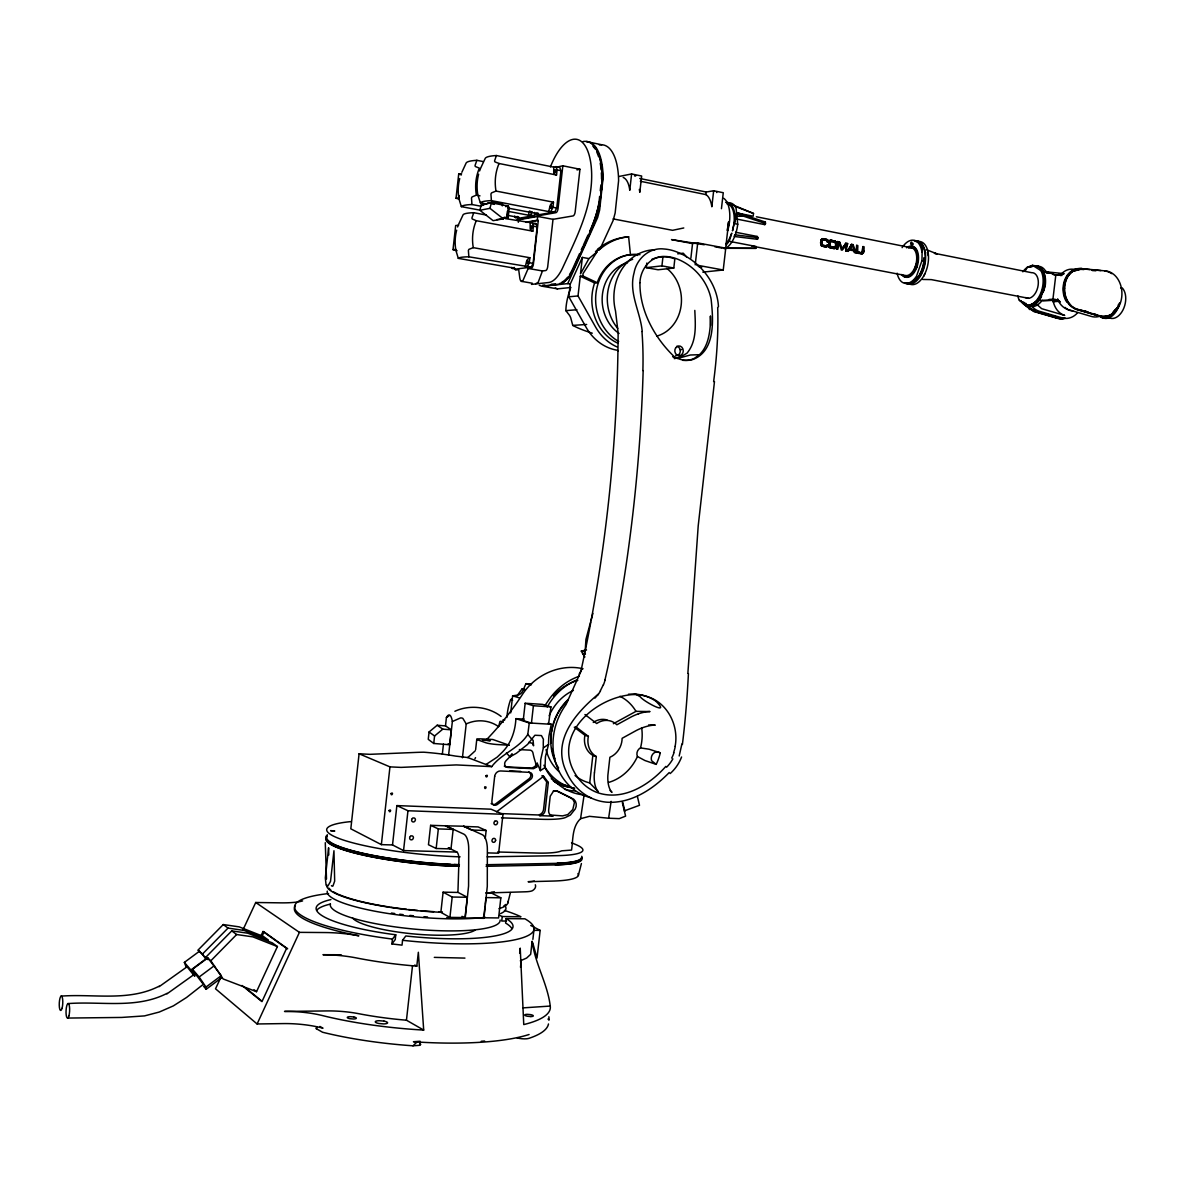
<?xml version="1.0" encoding="UTF-8"?>
<svg xmlns="http://www.w3.org/2000/svg" width="1185" height="1185" viewBox="0 0 1185 1185"><rect width="100%" height="100%" fill="white"/><g stroke="black" fill="none" stroke-linecap="round" stroke-linejoin="round"><path stroke-width="1.5" d="M553.721 167.129L553.721 171.618A3.94 1.615 -79.6 0 0 554.58 174.136L556.52 175.024L557.098 169.929A29.314 11.909 -79.9 0 0 555.928 166.641L553.721 167.129L496.411 155.531A44.393 7.214 7.3 0 0 485.302 158.257L480.814 167.811A44.675 39.653 77 0 0 479.599 170.966M530.184 223.254L530.169 227.683A3.851 1.555 -80.4 0 0 530.984 230.201L532.85 231.179L533.398 226.187A28.573 11.509 -80.6 0 0 532.287 222.898L505.299 218.603M534.479 212.456A29.314 11.909 -79.9 0 0 535.072 214.011L537.22 212.9M1042.963 300.931L1057.701 300.012L1057.716 298.901M511.846 267.38A28.573 11.509 -80.6 0 0 512.246 268.402L514.29 267.425M514.749 216.011A28.721 11.465 -80.1 0 0 515.312 217.551L517.371 216.455M1029.38 306.145A20.545 12.457 -76.6 0 0 1042.237 300.309L1052.843 299.938L1055.805 275.113L1060.723 274.727A20.471 15.968 89.9 0 1 1072.943 269.217L1076.128 269.543M857.614 249.442L857.644 249.206A14.427 7.658 -78.1 0 0 857.792 245.547L856.681 245.354L856.385 251.916A1.629 1.303 -76.3 0 0 856.622 252.612L857.377 253.012A4.31 3.555 -67.9 0 0 857.822 253.16M820.968 240.851L822.286 238.703A8.991 7.036 64.1 0 1 822.805 238.733A19.138 14.99 64 0 1 823.856 238.792A25.818 20.086 62.5 0 1 824.39 239.029L825.397 239.148A14.99 11.717 63.5 0 1 826.893 239.533L827.249 239.74A1.748 1.378 64.5 0 1 827.871 240.259C829.233 242.229 827.041 243.103 827.086 240.748M827.323 242.095L826.656 240.57A12.798 10.235 68.9 0 0 825.071 240.125L824.36 239.948M897.119 273.187A21.997 12.22 -77.6 0 0 916.523 276.179L921.96 260.596L922.226 245.902A21.982 12.235 -77.6 0 0 914.065 240.673M860.458 252.657A20.278 16.783 -76.5 0 0 861.288 252.775A6.666 5.525 -75.7 0 0 861.717 252.79L862.947 246.584L864.072 246.776A14.398 7.688 -78 0 1 863.924 250.45L863.865 250.82M585.227 650.313L585.938 639.352L590.56 622.11M687.863 673.391L698.202 525.947L714.481 381.555M1042.311 271.735A19.878 12.028 -76.6 0 1 1044.103 284.904L1043.674 290.843L1037.408 300.649L1038.919 299.657A20.56 12.443 -76.6 0 0 1038.904 266.818L1034.046 265.618L1027.439 267.203A20.575 12.443 -76.6 0 0 1022.848 271.809M675.154 746.224C678.812 726.701 668.725 704.631 649.632 697.402A53.503 46.156 -65.6 0 0 631.753 694.662C592.648 697.891 548.951 738.714 578.206 778.16A52.94 46.289 -72.6 0 0 597.862 792.78C623.384 801.223 649.424 784.988 665.837 766.399M906.525 247.784A15.79 8.769 -77.7 0 1 917.486 260.789L916.983 266.921L913.605 271.943A15.79 8.769 -77.7 0 1 901.548 274.505M825.264 245.725L822.746 245.236A14.368 11.998 -78 0 1 822.271 245.088L821.946 242.362M821.827 242.51L822.271 240.111M835.706 244.599L835.455 245.813A8.413 8.251 -50.1 0 1 835.321 246.332M821.872 243.118L821.975 242.095A11.643 0.948 -84.7 0 1 822.005 241.399L822.168 240.511M820.687 243.206L821.472 245.902M461.854 172.299L466.179 162.938A43.564 6.932 7.3 0 1 476.859 160.316L483.213 161.59M419.831 1043.304L420.734 1044.4L419.653 1045.303L412.973 1045.807A145.429 34.78 5.1 0 1 322.557 1032.239L316.321 1028.698L316.543 1026.684M486.057 764.458L497.122 757.185A306.456 292.917 -79.9 0 0 502.914 751.542C511.313 742.728 515.327 730.656 515.89 718.643L529.265 722.954L527.799 734.404C518.956 748.594 501.655 753.379 491.686 766.651L467.69 757.541L455.425 756.074A42.704 5.14 5.8 0 0 423.815 752.208A43.06 6.636 1.2 0 0 416.661 752.386L369.913 754.327L359.085 753.779L350.819 828.819L381.363 844.638L392.516 844.949L403.552 850.593L456.921 852.059M381.363 844.638L389.954 766.873L359.085 753.779M458.758 199.065L456.032 198.25L458.699 174.091L461.632 173.736M457.084 250.731L453.011 249.635L455.677 225.52L458.595 225.283M459.232 195.525L458.965 197.954L456.032 198.25M392.516 844.949L396.871 805.593L491.005 809.192L502.988 814.273L498.633 853.2L488.279 852.919M402.559 940.283A120.278 23.537 5.4 0 0 524.896 918.805L506.128 918.597A98.888 19.345 5.4 0 1 405.788 935.972L402.559 940.283L402.026 945.141L391.909 943.927L392.442 939.083L395.775 934.787A98.888 19.345 5.4 0 1 330.926 899.578M403.552 850.593L407.966 810.747L396.871 805.593M395.775 934.787L395.242 939.572L391.909 943.927M481.273 204.827L479.851 210.278L493.123 220.662L503.314 218.825L504.306 217.24L507.136 217.759L508.439 206.072L491.375 202.828L481.273 204.827L483.702 205.286M429.074 731.975L428.244 739.336L433.74 743.469L449.648 744.758L451.307 729.841L445.59 725.931L437.191 725.235L429.074 731.975L434.569 735.989L433.74 743.469M491.375 202.828L489.953 208.338L479.851 210.278M502.322 205.894L502.544 203.939L492.604 202.042L492.382 203.998L494.382 204.383M341.443 954.932A41.712 9.169 4.9 0 0 333.503 954.725L322.957 954.71A41.845 9.213 4.8 0 1 356.404 957.939A120.233 24.826 5.3 0 0 410.899 965.627L416.809 966.13L418.349 952.266L423.697 1030.076L406.455 1020.211L412.499 965.805M430.629 825.323L428.466 844.727L436.154 848.49L450.996 848.919L453.159 829.411L445.367 825.812L430.629 825.323L438.332 828.922L453.159 829.411M442.346 754.134L443.442 744.165M445.486 725.887L446.404 717.577L449.026 715.799M436.154 848.49L438.332 828.922M503.018 218.159L506.706 217.492L507.417 211.123M502.499 218.262L508.113 217.759L509.254 207.553L507.847 207.286M448.597 755.23L452.359 721.502L460.565 717.932A5.258 3.511 -27.2 0 1 462.861 718.391L466.209 723.931L462.431 757.778M419.653 1045.303L420.112 1041.245L413.432 1041.733A145.429 34.513 5.1 0 0 529.088 1034.505M445.367 825.812L463.661 826.226L482.354 834.714A16.323 6.725 -87.7 0 1 487.361 849.541L487.287 886.35L483.939 918.316L465.216 918.108L461.972 916.331M443.101 892.172L440.85 912.346L449.915 917.397L465.024 917.575L467.29 897.267L458.091 892.438L443.101 892.172L452.196 897.03L467.29 897.267M518.319 222.276L518.6 219.788L537.679 216.44L553.01 219.329L573.051 215.922A3.91 1.644 -79.9 0 0 575.184 211.774L579.954 169.262L562.845 165.796L555.543 167.396M449.915 917.397L452.196 897.03M485.243 838.565L486.146 830.492L471.556 830.018L463.661 826.226M457.958 891.372L458.98 859.258A8.162 3.274 -87.7 0 0 456.58 851.822L448.493 847.912M527.429 266.462A28.573 11.509 -80.6 0 0 529.325 262.729L529.873 257.738L473.274 247.65L469.023 249.294A3.377 2.34 73.1 0 0 468.386 250.568L468.86 256.819L531.191 267.129L533.087 263.396L537.16 226.883L536.05 223.595L532.287 222.898M475.615 749.75L476.785 739.336M525.725 222.217L537.264 220.232L537.679 216.44M537.264 220.232L538.286 220.425L533.413 264.048A3.836 1.57 -80.8 0 1 531.384 268.032L528.184 268.447L522.674 281.2A7.214 2.933 -80.9 0 1 519.83 278.164L518.689 269.632L515.564 270.032L514.394 267.899M465.216 918.108L468.579 885.995L468.712 849.008A16.397 6.636 -87.7 0 0 463.809 834.121L445.397 825.619M830.004 243.71L829.974 244.036A13.539 2.518 -82 0 1 829.915 244.51L829.722 245.31A4.088 2.74 -83.7 0 0 829.633 245.873L830.092 246.584A9.228 7.702 -76 0 0 830.789 246.791A26.929 22.426 -76.3 0 0 831.455 246.969A29.862 24.87 -76 0 0 832.122 247.117L833.114 247.265M556.743 208.012L554.758 211.922L548.744 211.582L491.405 200.635L490.945 194.177A3.466 2.429 74.6 0 1 491.612 192.859L495.997 191.066L553.484 202.191L552.921 207.286L556.743 208.012L560.92 170.699L559.75 167.411L555.928 166.641M553.01 219.329L547.722 266.581A3.822 1.585 -80.7 0 1 545.678 270.55L542.449 270.95L528.184 268.447M562.845 165.796L558.061 208.486A3.94 1.629 -80 0 1 555.943 212.663L517.09 219.506L518.6 219.788M485.05 905.992L483.732 917.783L498.589 917.945L500.84 897.815L491.405 893.001L485.88 892.912M485.243 904.303L485.998 897.578L500.84 897.815M510.705 712.896L512.616 695.847L517.371 695.151A7.303 6.577 -72.8 0 0 522.866 690.736L525.933 683.656L531.547 684.041M617.963 351.101L617.696 350.301A49.311 43.297 85 0 1 586.205 327.475L568.83 296.798L570.266 284.044L582.353 257.412L588.915 258.597L596.885 252.035L595.566 251.798L598.943 248.569L600.336 248.376L613.119 220.528L615.148 212.989L618.6 180.683A55.606 23.685 -79.7 0 0 599.358 144.955M525.162 703.238L523.222 720.539L531.443 723.191L533.398 705.742L525.162 703.238L542.597 704.379L550.936 706.882L548.551 724.109M499.581 915.338A98.888 19.345 5.4 0 1 502.233 916.538L501.744 921.012L506.425 921.056M506.128 918.597L505.625 923.071A98.873 19.552 5.4 0 1 511.653 928.255M616.985 346.909A49.726 43.564 85.2 0 1 595.492 326.867L578.028 295.939L580.25 276.209L582.813 275.927L597.21 282.697A46.008 40.275 85.2 0 1 630.45 254.642L628.628 236.763L625.976 237.148A63.694 55.799 85.2 0 0 597.447 249.472M582.353 257.412L580.517 273.839L588.915 258.597M582.813 275.927L583.079 273.542L596.885 252.035M599.595 196.488C598.766 208.649 594.766 220.366 589.641 231.342M600.247 190.711L600.899 184.934M519.667 953.155L520.23 948.133L523.755 1024.581A145.459 33.728 5.2 0 0 550.24 1006.065C547.663 983.965 534.879 963.316 532.139 941.201L530.658 954.325L526.599 958.072L520.304 960.828M598.943 248.569L598.766 250.257A63.842 55.888 85.2 0 1 628.628 236.763M520.496 967.256L521.311 960.102M501.433 817.843L540.019 819.235A47.652 6.74 6.1 0 0 565.393 817.531L570.37 815.043L575.243 808.97A7.673 6.725 -68.8 0 0 571.896 798.29L558.387 791.58L555.898 790.78L553.291 791.462L550.225 796.246L548.64 810.259A5.777 5.081 -68.1 0 0 553.158 816.139L539.397 815.635A5.792 5.11 -67.7 0 0 545.204 810.125L548.314 782.5L543.619 776.264L541.989 775.657L546.67 781.893L543.559 809.474A5.792 5.11 -67.7 0 1 537.753 814.954L501.374 813.606M530.732 925.47L540.153 930.388L537.027 958.072L532.687 942.697M639.322 189.452A27.744 12.206 -79.5 0 1 639.796 192.34L641.648 176.017L631.605 173.958L629.768 190.326A27.818 12.131 -79.5 0 0 623.206 177.454M651.943 259.278A143.163 66.715 -81.7 0 1 661.111 256.923L662.978 256.701A41.312 35.905 85.7 0 1 674.843 258.893L673.806 268.032L658.045 269.765L646.284 267.647L646.803 263.055M594.44 772.842A18.219 8.428 -87.1 0 0 594.189 776.916A17.968 8.31 -87.1 0 0 594.277 779.7A17.79 8.236 -87.1 0 0 594.574 782.5A17.642 8.162 -87.1 0 0 595.077 785.107A17.375 8.043 -87.1 0 0 598.321 791.802L589.715 782.929L592.841 755.393A19.197 16.857 -72.5 0 1 584.931 735.263L574.281 727.205M594.44 772.842L596.292 756.548A19.271 16.901 -72.5 0 1 588.367 736.344L575.51 726.598M646.284 267.647L661.926 265.87L662.978 256.701M828.819 243.266L830.241 240.274A10.443 8.162 64.3 0 1 830.803 240.303A15.361 11.969 63.3 0 1 831.307 240.407M830.033 243.488L830.67 246.732A26.929 22.426 -77 0 0 831.337 246.895L831.559 246.954A29.862 24.855 -75.6 0 0 832.226 247.102L832.581 247.161M532.88 939.349L534.065 928.966M690.885 258.137L692.544 243.577L697.713 242.91L726.361 248.302L755.837 248.332L756.045 246.48L730.064 241.488M695.21 264.848L697.713 242.91M713.666 190.755L711.829 206.768A27.225 12.783 -79.1 0 0 705.949 194.607L706.245 192.029L713.666 190.755L723.265 192.725L721.443 208.693M702.809 272.135L723.235 270.002L725.738 248.228M732.878 204.931L753.497 213.448L753.186 216.218L737.144 213.004M829.93 243.503L830.952 241.355A11.257 8.932 67.1 0 1 831.87 241.533L833.277 241.74M820.864 241.666L820.879 241.503A10.606 2.163 -85.6 0 1 820.835 240.659M820.849 241.829L820.953 241.666A10.798 1.911 -85.2 0 1 821.072 240.496M845.853 243.177L845.305 243.977A19.908 7.451 -44.9 0 1 842.017 248.731L842.017 248.731A19.878 7.436 -44.9 0 0 845.838 243.177L847.66 243.532L846.475 247.117L846.786 251.042L845.66 250.85A14.472 7.614 -78.2 0 0 846.549 244.362A20.101 7.465 -44.3 0 1 842.224 250.153L841.291 250.005A20.056 10.517 63.6 0 0 838.728 242.806L838.817 242.806A14.501 7.584 -78.2 0 1 837.795 249.28L836.669 249.102L838.506 245.547L837.647 241.562L837.558 242.303M828.745 244.673L828.641 246.095A1.792 1.422 -78.1 0 0 828.804 246.821L828.863 246.924A1.6 1.318 -71.1 0 0 829.263 247.369L830.433 247.828M1119.455 303.079L1119.099 305.982L1113.796 311.536M828.685 244.406L828.893 243.414L828.626 244.806M836.58 245.384L836.654 244.732A11.065 10.339 -58.7 0 0 836.714 244.243L836.684 244.08A9.021 8.784 -42.6 0 0 836.684 243.577L836.432 242.214A1.866 1.54 68.1 0 0 836.136 241.799L835.173 241.162M856.444 249.724L856.518 249.013A14.427 7.658 -78.1 0 0 856.681 245.354M862.902 250.242L862.798 250.257A14.398 7.688 -78 0 0 863.05 246.584M857.466 249.828L857.288 251.027M830.033 242.614L830.744 241.355M857.555 249.872L857.718 252.035A14.961 12.383 -74.9 0 0 858.71 252.301L859.584 252.464L858.695 252.272A14.25 11.791 -75.7 0 1 857.822 252.02M836.551 245.576L836.728 244.94A11.124 10.354 -59.4 0 0 836.803 244.288L835.662 241.429M512.394 754.223L505.921 760.814A3.896 3.481 -68.7 0 0 507.728 767.436L533.531 768.695L536.701 767.006L537.235 763.258L535.072 766.414L531.902 768.102L506.128 766.843A3.896 3.481 -68.6 0 1 504.277 766.117M1060.619 275.527L1060.723 274.727M821.101 240.555L821.131 240.318A5.229 3.125 85.2 0 1 821.22 239.592M856.34 250.509L856.237 251.324A2.044 1.555 -80 0 0 856.281 251.857L856.311 252.035A1.644 1.318 -76.8 0 0 856.681 252.553A1.659 1.363 -71 0 0 857.096 252.894L857.229 252.953M862.843 250.702L861.984 252.76A6.606 5.481 -76.2 0 1 861.391 252.746A19.908 16.486 -76.6 0 1 860.562 252.642L859.481 252.464M497.596 851.985L536.212 853.052A47.637 7.48 6 0 0 561.631 850.83L571.555 850.075C573.17 839.439 571.955 826.76 580.561 818.687L584.116 794.957A60.213 52.969 -72.4 0 1 545.011 767.584L545.441 756.652L548.566 744.387A60.79 53.34 -72.5 0 1 548.981 735.781L551.277 724.287L547.959 723.22M580.561 818.687L589.449 816.332L608.616 818.228L611.134 801.371M831.248 248.02L832.625 248.272A24.781 20.56 -69.3 0 0 833.751 248.494A10.221 8.473 -68.3 0 0 834.344 248.524L834.744 248.509A2.829 2.37 -70.9 0 0 835.218 248.435L836.24 247.028A7.702 7.614 -60.5 0 0 836.403 246.391A10.398 9.924 -57.3 0 0 836.551 245.784L836.654 245.576M821.96 246.139L824.819 246.761A16.116 13.405 -69 0 0 826.093 246.939C829.159 245.947 827.663 243.518 825.856 245.799M1045.511 272.239L1045.688 271.306A20.545 12.457 -76.6 0 0 1036.682 266.373M681.908 743.943L679.183 755.986M828.122 244.762L827.041 246.761A1.807 1.511 -70.7 0 1 826.552 246.91L826.241 246.924A14.975 12.457 -69 0 1 825.204 246.806L823.442 246.465M509.802 211.671L528.466 215.196L529.354 211.197M525.325 266.743L526.407 261.974A3.836 1.555 -80.8 0 1 527.843 259.159L529.873 257.738M548.744 211.582L549.855 206.679A3.925 1.615 -80.1 0 1 551.351 203.746L553.484 202.191M728.953 225.55L727.768 230.705L728.671 221.847L728.953 225.55A27.107 12.917 -79 0 0 723.694 198.31M913.013 243.34L912.998 244.851M656.209 764.384L651.676 760.785A6.162 5.318 -72.9 0 1 652.831 754.06A6.162 5.318 -72.9 0 1 658.727 752.194L660.252 753.053A52.94 46.289 -72.6 0 1 656.209 764.384L644.936 760.533L637.441 756.504A46.096 40.453 -72.5 0 1 608.557 782.441M836.773 249.087L836.847 248.346M846.683 251.057L846.875 250.302M507.758 903.118L510.439 892.572M604.972 679.938L607.831 667.303A3958.285 2566.103 9.2 0 0 643.159 370.579M578.339 875.448L581.42 863.539M835.336 246.332L834.581 247.413A6.029 5.036 -76.3 0 1 834.092 247.413A13.494 11.257 -76.9 0 1 833.41 247.339L832.744 247.235M835.381 246.495L834.329 247.413A14.19 11.835 -75.9 0 1 833.381 247.31L833.277 247.31M506.439 752.801L509.876 756.904L516.408 753.26L527.547 744.432L534.894 735.248L541.441 735.574L543.411 739.262A66.553 58.406 -72.5 0 0 543.382 747.809L540.671 759.866L540.39 770.65L545.011 767.584M591.019 620.362L592.885 613.415M1064.604 288.696L1063.908 285.955C1064.811 276.772 1072.129 268.003 1081.89 268.491M1040.741 295.88L1044.103 284.904M821.264 239.622L822.434 238.703M542.449 270.95L538.183 282.326L535.635 283.778M913.605 271.943L917.486 260.789M924.004 275.972L924.863 273.616M757.067 236.422L756.4 238.066L757.496 239.296L758.148 237.652L757.067 236.422L735.574 232.245M496.411 155.531L494.604 160.745A3.422 2.089 -48.7 0 0 494.945 161.871L499.048 163.5L556.52 175.024M486.428 215.077L473.748 212.707L471.956 217.862A3.333 2.059 -49.6 0 0 472.282 218.988L476.266 220.706L532.85 231.179M476.859 160.316L475.067 165.426A3.348 2.029 -49 0 0 475.392 166.537L479.377 168.151A44.615 39.609 77 0 0 476.385 195.155L472.134 196.903A3.392 2.37 74.4 0 0 471.497 198.206L471.971 204.531L481.495 206.323M603.313 684.826L600.291 690.885M1099.25 316.395A22.708 17.582 -89.8 0 1 1091.355 316.425L1068.129 309.581A20.471 15.968 89.9 0 1 1057.761 299.642L1060.323 302.042M577.406 258.404L573.007 268.136A37.165 15.568 -80.4 0 1 569.526 274.579M577.954 257.189L579.613 253.531M581.272 249.842L582.946 246.169M583.494 244.94L587.967 235.06M570.948 287.481L557.542 288.859L542.552 286.296L567.719 283.6L597.64 217.566L599.654 209.982L603.121 177.557A55.828 23.433 -79.8 0 0 586.56 141.563L601.817 144.777M260.774 936.313L263.011 931.499L286.577 948.356L261.959 1001.621L242.036 985.476M221.299 976.396L215.522 988.794L257.101 1023.973L299.42 932.358L325.386 932.551A41.86 8.769 4.9 0 1 358.848 935.794A120.278 23.641 5.4 0 1 295.435 905.784M262.063 936.18L264.048 931.899L263.011 931.499M206.101 956.947L210.826 960.783L223.121 978.943L256.523 991.682L277.409 946.563L272.313 942.875L247.828 933.202L231.756 930.892L206.101 956.947L207.923 959.628M242.851 930.121L255.723 902.496L280.519 902.851A38.453 7.288 4.6 0 0 302.605 900.911M847.112 251.131L847.216 251.131A18.753 7.391 -47.5 0 0 851.526 244.303L851.052 245.102A18.797 7.406 -47.5 0 1 847.112 251.131L848.238 251.353A18.693 7.317 -47.2 0 0 849.289 249.931L849.408 249.931M515.312 217.551L519.045 218.247L534.331 215.537L535.309 213.7M579.124 674.206L582.131 668.725M474.933 758.726L475.541 757.645M1025.188 270.891L1027.439 267.203L1032.446 265.292L1038.904 266.818L1040.919 270.595A20.575 12.443 -76.6 0 1 1032.668 303.893L1031.083 305.019M509.876 756.904L511.831 753.927M531.073 211.641L529.962 211.271M544.552 706.082L547.47 701.846A62.879 55.325 -72.4 0 1 579.376 676.205M1042.193 300.353L1040.86 300.56M524.57 689.048A32.262 2.726 6.3 0 0 521.948 689.033L517.327 695.462A5.007 1.748 -48.2 0 1 516.734 696.113M597.803 694.573C575.303 713.34 551.114 741.336 566.667 772.413A60.302 52.733 -72.6 0 0 606.957 802.201C631.205 803.756 652.994 789.18 669.258 772.531M594.989 698.083L598.484 694.025M726.894 203.82A21.834 10.472 -78.9 0 1 733.974 223.787L732.478 230.868L736.581 213.048L738.062 212.944L765.421 222.069L764.784 224.632L736.981 219.121M764.784 224.632L765.421 222.069M210.826 960.783L236.644 934.535L252.805 936.846L277.409 946.563M223.269 924.552L228.024 928.107L244.036 930.418L268.402 940.06L263.411 936.461L239.177 926.863L223.269 924.552L197.865 950.266L202.487 954.014L206.012 959.213M202.487 954.014L228.024 928.107M412.973 1045.807L417.283 1041.748M467.69 757.541L469.69 755.852A299.701 287.674 -79.9 0 0 475.155 750.875M907.192 282.934A21.256 11.85 -77.6 0 0 910.228 283.378L919.708 276.372A21.256 11.85 -77.6 0 0 920.849 243.666M434.569 735.989L442.805 729.145L451.307 729.841M496.545 811.829L543.619 776.264M166.952 993.874L195.214 973.685L203.346 984.305L186.563 997.474L173.351 1005.887L159.249 1012.049L144.526 1015.9L121.67 1017.441L67.782 1018.063M221.284 975.64L221.358 977.921L206.16 989.282L205.997 987.061L221.284 975.64L207.805 957.91L192.503 969.256L194.103 973.581M192.503 969.256L199.139 977.003L214.485 965.582M184.371 962.383L190.903 970.011L206.086 958.754L199.524 951.185L184.371 962.383L186.001 966.693M910.228 283.378L912.939 281.378M915.649 279.379L919.708 276.372M194.37 975.936L187.067 966.782L159.116 986.69M1038.919 299.657L1029.247 305.982L1024.418 304.663L1019.307 300.205A20.575 12.443 -76.6 0 1 1017.708 295.643M543.382 747.809L548.566 744.387M1029.247 305.982L1032.668 303.893L1027.647 305.686L1024.418 304.663A20.56 12.443 -76.6 0 1 1020.892 300.516M613.371 723.709L635.975 711.356L650.032 711.563A17.257 5.51 -21.1 0 0 643.825 712.303A17.419 5.569 -21.1 0 0 641.129 712.985A17.568 5.614 -21.1 0 0 638.33 713.874M506.869 717.562A32.499 13.924 -86.2 0 1 510.646 699.609L511.979 698.987M1073.447 270.61A20.589 16.012 90 0 0 1064.708 291.466A20.589 16.012 90 0 0 1077.032 309.092L1100.332 315.965A22.826 17.642 -89.7 0 0 1121.721 297.154A22.826 17.642 -89.7 0 0 1105.738 270.95L1081.001 268.565L1071.477 271.795L1080.29 269.306L1083.949 269.558M167.1 993.326C136.349 1009.235 100.947 1001.044 67.871 1003.606M159.234 986.142C128.795 1001.814 93.793 993.652 61.072 996.126M454.892 711.281C469.438 704.482 488.413 706.571 501.092 716.421M624.332 810.881L639.5 805.296L637.382 796.453M698.083 356.329L696.336 356.996L698.365 355.767L698.143 354.745L690.381 354.996L677.331 358.507M1069.907 272.817L1077.55 268.802L1072.144 271.735L1068.544 275.335A19.893 15.479 90 0 0 1066.633 278.475M576.991 169.899L579.954 169.262M683.775 227.964L672.576 230.32L613.104 218.899M618.925 176.491L631.605 173.958M487.539 203.05L489.212 202.724M490.916 202.383L492.604 202.042M505.565 206.62L508.439 206.072M507.847 207.819L509.254 207.553M496.915 219.595L502.558 218.588M503.136 218.484L507.136 217.759M528.466 215.196L534.331 215.537M535.072 214.026L538.849 214.737L554.758 211.922M526.747 222.41L538.286 220.425M533.472 224.039L536.05 223.595M455.929 249.442L453.011 249.635M753.497 213.448L734.907 206.309M531.191 267.129L515.964 269.069L512.246 268.417M677.716 253.842L683.212 253.175A63.546 55.458 85.4 0 1 686.456 256.893M1032.194 266.625L1027.439 267.203L1030.876 266.803M755.837 248.332L724.257 248.183M842.12 248.717A19.878 10.458 64.1 0 0 839.439 241.903L839.81 242.881M847.556 243.547L847.571 244.288M846.653 244.347L846.653 244.347A14.472 7.628 -78.2 0 1 845.764 250.85L845.66 250.85M855.466 252.775L855.57 252.76A18.56 9.998 67.6 0 0 852.993 244.599L853.304 245.547M852.119 245.458L852.119 245.458A19.093 7.451 -46.7 0 1 849.941 248.983L853.778 249.739A18.856 10.102 67 0 0 852.267 245.488A19.093 7.465 -46.7 0 1 850.045 248.969L849.941 248.983M531.487 284.4L548.625 282.519A38.409 15.938 -80.4 0 0 563.038 266.981C576.488 237.829 591.804 208.19 591.685 175.247A55.991 23.241 -79.8 0 0 576.873 139.371A55.991 23.241 -79.8 0 0 550.418 166.907M855.57 252.76L854.355 252.553L854.015 250.85L854.192 251.709M542.671 285.185L544.804 284.948M551.247 284.252L555.587 283.793M580.25 276.209L594.618 282.963L597.21 282.697M568.83 296.798L578.028 295.939M1077.698 269.528L1080.29 269.306M1076.41 269.647L1080.957 269.247M570.474 288.607A33.298 13.583 -70 0 0 565.867 310.633L576.917 309.729M716.777 192.577L716.599 192.059M1120.64 287.97L1122.165 287.866A16.723 10.68 -75.8 0 1 1123.01 309.907A16.723 10.68 -75.8 0 1 1107.545 316.706M565.867 310.633L569.555 315.417A5.14 1.629 68.1 0 1 570.74 317.876L572.755 325.401L586.664 324.468M523.103 1007.872L550.24 1006.065M1049.036 299.45L1052.502 299.227M1055.139 299.212L1052.991 299.346L1053.198 301.686L1059.642 301.301M1052.843 299.938L1057.761 299.642M680.131 349.708L681.627 349.619M628.494 694.217L632.272 694.099A53.621 46.704 -72.7 0 1 640.537 694.825M486.235 892.986L525.281 891.801A19.153 3.407 6 0 0 532.613 890.557A117.034 20.545 5.5 0 0 535.294 884.751M486.28 864.724L555.869 863.361A66.449 10.65 6 0 0 581.702 856.296M486.102 866.309L555.691 864.902A66.449 10.695 6 0 0 581.435 857.659M487.168 856.844L556.728 855.674A66.464 10.413 6 0 0 576.088 844.683L571.525 842.757M737.04 216.307L743.943 216.203L736.581 213.048L743.943 216.203M257.101 1023.973L283.185 1023.588A42.23 10.709 4.3 0 1 320.957 1027.691L323.001 1028.195L319.891 1026.432M534.198 930.344L540.153 930.388M502.233 916.538L520.956 916.76A120.278 23.537 5.4 0 0 504.425 910.45M922.656 279.453L931.306 279.616L1028.521 298.294M648.595 724.968L655.216 725.116A17.316 5.644 -21.1 0 0 646.921 726.346A17.419 5.673 -21.1 0 0 644.225 727.146A17.568 5.732 -21.1 0 0 641.5 728.123A17.745 5.777 -21.1 0 0 638.952 729.219A17.997 5.866 -21.1 0 0 635.486 730.952L622.125 738.299A19.271 16.901 -72.5 0 1 609.89 757.259L607.905 775.005A18.056 8.458 -87.2 0 0 607.831 779.508A17.686 8.28 -87.2 0 0 608.557 785.166A17.553 8.221 -87.2 0 0 609.253 787.61A17.375 8.147 -87.2 0 0 611.978 792.395L610.127 790.513M553.336 790.869L556.728 790.958L570.222 797.653L572.918 799.445L574.429 802.526L572.814 809.474L567.778 814.584L562.564 815.887L549.529 814.939M434.302 957.376L464.935 958.102M634.508 175.884L635.841 175.765L634.849 175.35M463.646 826.434L478.147 826.923L486.146 830.492M407.966 810.747L502.988 814.273M608.616 818.228L619.266 818.628L625.606 816.124L622.303 802.467M491.686 766.651L456.269 764.917L401.093 767.391L389.954 766.873M509.846 770.872L520.63 771.391M519.356 749.587L529.917 750.149A3.866 3.436 -69.8 0 1 531.339 750.594A4.088 3.644 -69.8 0 1 532.969 753.053L533.072 753.497A65.827 57.932 -72.4 0 0 535.59 762.681L535.783 764.577M528.821 742.328L532.524 743.365L533.561 745.78L533.146 740.477L531.561 738.566M529.265 722.954L551.277 724.287M637.441 756.504A6.073 5.273 -72.7 0 1 640.507 747.913L648.965 749.187L660.326 752.786M515.89 718.643L524.229 719.147M533.398 705.742L550.936 706.882M586.531 650.002A87.749 77.188 -72.4 0 0 581.302 651.083L582.768 653.839L585.449 654.046M1043.852 271.587L1064.248 273.646M1046.236 272.535L1052.517 273.172M1058.768 273.809L1063.434 274.268M1046.34 272.817L1048.947 273.083M1059.36 274.135L1061.953 274.387M1053.213 274.609L1062.041 275.498M1092.244 270.535L1095.903 270.787M1089.904 269.602L1080.335 268.625A20.575 16.012 90 0 0 1065.182 278.86A20.575 16.012 90 0 0 1065.908 300.842L1067.448 302.19L1065.078 297.613A19.893 15.479 90 0 1 1070.188 272.831M1091.489 269.765L1100.88 270.61M758.148 237.652L734.818 234.808L734.167 236.467L757.496 239.296M823.382 239.829L823.471 239.844A6.221 4.992 69.9 0 0 822.671 239.77M823.545 239.829L823.619 239.859A8.754 7.006 69.1 0 0 823.16 239.785A4.177 3.348 70.3 0 0 822.775 239.77M860.858 253.768L861.095 253.797A16.086 13.257 -69.7 0 0 861.643 253.886A2.77 2.281 -68.6 0 0 862.25 253.827L863.421 252.849A2.651 2.414 -80.7 0 0 863.613 252.257L863.791 251.324A12.709 10.798 -69.3 0 0 863.776 250.82L863.495 252.331A2.459 2.237 -80.6 0 1 863.287 252.938L862.176 253.827A2.77 2.281 -68.3 0 1 861.643 253.857A16.886 13.924 -70.2 0 1 861.139 253.797L858.755 253.368M583.064 668.755C559.987 663.407 535.176 674.798 522.422 694.44A299.701 287.674 -79.9 0 1 485.702 740.536M823.605 238.837L824.019 238.881A25.759 20.115 63.2 0 1 824.493 238.911M860.458 252.642L859.629 252.494M532.391 283.259L521.415 281.334M567.719 283.6L570.266 284.044M456.669 230.171A43.549 39.12 78.7 0 0 455.884 250.346L458.299 258.36L514.29 268.151M529.325 262.729L533.087 263.396M661.926 265.87L673.806 268.032M696.765 265.129L723.235 270.002M698.246 266.477L701.816 267.129M824.434 245.576L823.605 245.443M832.759 240.599L831.811 240.451L834.447 240.955A13.213 10.369 64.5 0 1 835.188 241.073M506.706 217.492L508.113 217.759M533.398 226.187L537.16 226.883M757.126 247.058L905.133 275.438A14.19 7.88 -77.7 0 0 916.553 261.026A14.19 7.88 -77.7 0 0 908.51 248.109M459.706 178.565A43.815 39.046 76.5 0 0 458.936 198.813L461.35 206.649L480.192 210.189M508.143 215.448L517.371 217.181M832.625 248.272L832.907 248.332A22.87 18.96 -69.5 0 0 833.322 248.42M704.26 244.747L671.525 239.592L692.544 243.577M714.836 246.747L722.05 248.124M723.857 248.465L725.59 248.791L728.671 221.847A27.107 12.917 -79 0 1 727.057 230.275M478.621 174.21A44.675 39.653 77 0 0 477.822 194.858L480.355 202.857L486.754 204.072M508.987 208.279L537.22 213.641M751.66 245.932L755.112 246.598M476.385 195.155L479.969 195.851M849.319 249.931L854.104 250.85M837.543 241.562L839.439 241.918M851.437 244.317L852.993 244.584M725.013 248.42A23.3 11.198 -78.9 0 0 737.737 224.276L734.73 223.684A23.315 11.183 -78.9 0 0 725.679 202.398M921.96 260.596L924.241 261.055L923.811 257.856L923.826 261.1M738.359 214.47L765.717 223.595M756.356 216.766L911.606 247.813M824.819 240.066L825.071 240.096A15.627 12.472 68.5 0 1 826.389 240.481M640.315 181.261L705.949 194.607M731.397 204.324L728.108 203.998L730.464 204.472M557.098 169.929L560.92 170.699M835.144 242.184L835.662 243.962A12.576 10.887 -67.6 0 1 835.632 244.614A12.576 10.858 -67.8 0 0 835.736 243.903L834.892 242.14A10.769 8.606 69.6 0 0 833.973 241.873L831.766 241.459A13.02 10.384 68.8 0 0 831.203 241.399A6.725 5.392 70.6 0 0 830.744 241.355M639.752 178.476L706.245 192.029M832.077 248.169L831.411 248.05M833.292 241.71L834.225 241.918M857.273 253.027A4.31 3.54 -68.4 0 0 857.733 253.175L858.799 253.412M833.662 240.807L834.433 240.985A9.687 7.54 62.9 0 1 835.41 241.31M831.026 247.932L830.27 247.798L831.352 248.006M581.302 651.083L584.901 651.943M582.768 653.839L584.901 656.994M822.968 245.265L822.849 245.221A14.827 12.383 -76.5 0 1 822.36 245.088M829.87 247.68L829.219 247.413A1.615 1.333 -74 0 1 828.774 246.939L828.552 245.473A8.532 3.081 -84 0 1 828.715 244.836M525.933 683.656L531.028 685.093M1048.162 314.484L1050.71 315.225M1053.258 315.965L1055.791 316.706M1037.63 311.64L1040.504 312.485M1043.378 313.314L1046.251 314.158M1051.984 315.817L1054.843 316.647M521.948 689.033L524.629 689.818M1085.045 311.062L1087.963 311.922M1081.461 310.233L1087.297 311.951M1093.103 313.669L1096.006 314.529M512.616 695.847L519.341 697.861M510.646 699.609L512.646 700.231M458.699 174.091L461.424 174.936M584.931 735.263L588.367 736.344M592.841 755.393L596.292 756.548M535.072 766.414L536.701 767.006M555.232 288.014L557.542 288.859M1045.688 271.306L1055.805 275.113M539.264 285.274L541.545 286.118L558.816 284.267A38.305 16.057 -80.4 0 0 573.318 268.802C586.827 239.755 602.232 210.219 602.084 177.35A55.843 23.419 -79.8 0 0 583.109 141.548M546.67 781.893L548.314 782.5M286.577 948.356L287.644 948.77L264.048 931.899M926.3 249.65L937.276 253.975L934.402 253.279L1031.572 272.683A13.05 7.895 -76.6 0 1 1037.749 287.377A13.05 7.895 -76.6 0 1 1025.588 297.553M1035.364 310.766L1030.55 308.722L1027.647 305.152M827.13 239.637L827.441 239.785A1.703 1.378 66.6 0 1 828.004 240.274L828.345 241.31A8.117 7.954 -21.7 0 1 828.345 241.844M448.389 847.645L450.996 848.919M1034.742 310.811L1030.55 308.722L1034.623 311.448L1057.583 318.128A22.219 17.375 -90 0 0 1064.708 318.276M414.75 965.049L416.809 966.13M822.005 244.94L821.797 243.74A13.909 3.377 -83.3 0 0 821.797 243.118M1032.446 265.292L1040.919 270.595M503.195 722.346L501.507 721.472A5.199 2.414 49.9 0 0 499.937 721.487L498.633 726.657A33.639 32.484 -53 0 0 466.209 723.931M821.353 245.843L820.775 243.295A10.784 1.852 -84.2 0 1 820.909 242.466M1019.307 300.205L1027.647 305.686M255.723 902.496L299.42 932.358M437.191 725.235L442.805 729.145M448.211 743.706L449.648 744.758M231.756 930.892L236.644 934.535M584.946 714.54L596.707 723.517A19.271 16.901 -72.5 0 1 616.881 724.761L631.516 716.762A17.938 5.732 -21.1 0 1 635.53 714.925A17.731 5.658 -21.1 0 1 638.33 713.874M489.953 208.338L503.314 218.825M254.02 989.682L256.523 991.682M245.695 987.994L261.544 1000.836M1073.447 307.404L1075.491 309.181L1098.776 316.04A22.811 17.627 -89.8 0 0 1106.657 316.025M1036.845 304.427L1041.689 308.692L1064.693 315.403A19.864 15.509 -89.9 0 1 1052.917 299.835M1023.677 302.101A20.026 15.761 89.7 0 0 1026.328 306.382L1033.779 311.507L1056.739 318.173A22.204 17.375 -90 0 0 1064.471 318.158M203.509 986.187L206.16 989.282M527.799 734.404L531.961 739.41M190.903 970.011L194.977 975.996M199.139 977.003L205.997 987.061M1027.025 305.182L1029.78 309.581L1026.758 304.708M537.235 763.258L540.39 770.65M538.242 213.181L538.849 214.737M1025.158 303.345L1026.328 306.382M518.467 216.707L519.045 218.247M622.717 802.215L624.865 811.073M922.226 245.902L922.626 248.969L921.871 246.436A21.271 11.835 -77.6 0 0 919.708 243.443M642.226 331.474C640.418 311.788 628.376 293.006 634.093 272.772C636.493 258.774 649.528 247.147 664.089 248.998A39.89 25.537 37 0 1 673.673 250.82C697.565 258.656 717.058 281.2 718.466 306.693M737.737 224.276L736.107 208.308A23.3 11.198 -78.9 0 0 728.671 203.005M199.524 951.185L199.613 952.281M207.805 957.91L207.879 958.991M694.81 310.411C695.417 324.942 697.002 341.161 687.048 353.13A54.08 47.03 86 0 1 674.324 358.655M325.282 842.698L326.497 879.048M328.778 854.992L328.601 847.764L325.327 877.878L326.038 884.721A7.954 2.874 -83 0 0 327.919 886.024L330.511 881.403L333.963 850.741L334.674 881.092L332.926 886.039A7.94 2.711 89.1 0 1 331.43 885.654M710.556 316.114C710.526 331.148 708.778 351.664 693.225 358.877A28.973 25.107 87.4 0 1 682.753 360.314M459.395 864.65A96.252 15.612 5.6 0 1 454.092 864.472M450.493 864.324A96.252 15.612 5.6 0 1 371.423 855.066M369.764 854.726A96.252 15.612 5.6 0 1 326.971 836.254M326.482 839.276A96.252 15.672 5.6 0 0 452.122 865.998L459.306 866.22L451.737 866.116A97.037 15.805 5.6 0 1 327.282 836.284M580.961 859.777A65.693 10.576 6 0 1 555.232 864.754M581.124 858.281A65.693 10.517 6 0 1 557.291 863.169M507.832 901.489A91.038 16.797 5.5 0 1 499.003 908.643M441.975 912.317A91.038 16.797 5.5 0 1 326.704 884.677M494.412 891.772A93.778 16.457 5.5 0 1 491.079 892.216M534.331 880.988A19.167 3.318 6 0 1 528.11 881.714L552.788 881.062A64.731 10.917 6 0 0 577.954 873.552M505.136 905.947A89.779 16.827 5.4 0 1 500.544 913.591M485.169 917.234A89.779 16.827 5.4 0 1 482.176 917.59M480.592 917.768A89.779 16.827 5.4 0 1 381.052 912.331A89.779 16.827 5.4 0 1 327.282 891.12M505.595 904.496A89.779 16.56 5.5 0 1 503.847 905.918M442.42 912.065A89.779 16.56 5.5 0 1 438.924 911.917M433.651 911.65A89.779 16.56 5.5 0 1 421.105 910.761M417.49 910.435A89.779 16.56 5.5 0 1 408.469 909.517M406.662 909.325A89.779 16.56 5.5 0 1 390.769 907.221M389.05 906.955A89.779 16.56 5.5 0 1 359.396 901.118M357.677 900.674A89.779 16.56 5.5 0 1 338.421 894.334M337.029 893.712A89.779 16.56 5.5 0 1 333.237 891.698M330.778 889.994A89.779 16.56 5.5 0 1 328.897 888.128M460.387 917.812A85.305 15.983 5.4 0 1 446.582 917.797M427.518 916.953A85.305 15.983 5.4 0 1 424.023 916.701M413.476 915.783A85.305 15.983 5.4 0 1 409.966 915.413M403.078 914.627A85.305 15.983 5.4 0 1 399.715 914.198M394.709 913.517A85.305 15.983 5.4 0 1 391.406 913.042M446.404 717.577A33.239 6.355 -84.9 0 1 452.359 721.502M502.958 719.976A33.002 7.14 -85.1 0 1 504.81 719.887M567.467 786.707A56.495 49.874 -72.3 0 1 554.921 782.115M567.689 785.788A55.562 49.044 -72.3 0 1 551.232 778.708M460.091 856.829A97.037 15.375 5.6 0 1 362.521 845.201A97.037 15.375 5.6 0 1 328.289 827.115A104.798 16.634 5.6 0 1 351.101 821.575M458.728 864.769A97.037 15.731 5.6 0 1 361.44 853.096A97.037 15.731 5.6 0 1 327.445 834.758M575.199 790.987A59.591 52.584 -72.3 0 1 564.49 789.254M573.821 787.892A56.569 49.918 -72.3 0 1 553.321 780.885M528.821 771.968A3.866 3.436 -68.8 0 1 529.191 778.634L495.685 803.874A3.91 3.481 -66.5 0 1 492.812 804.541M491.908 804.171A3.91 3.481 -66.5 0 1 491.153 803.534M547.233 706.941A60.213 52.969 -72.4 0 1 576.888 679.909M554.935 758.755A48.081 42.29 -72.4 0 1 553.128 753.69M552.654 751.957A48.081 42.29 -72.4 0 1 551.899 748.402M551.262 742.921A48.081 42.29 -72.4 0 1 551.484 733.619M551.692 731.975A48.081 42.29 -72.4 0 1 557.143 714.896M557.868 713.503A48.081 42.29 -72.4 0 1 568.326 700.172M559.157 771.716A47.77 42.097 -72.3 0 1 546.063 749.69M549.129 715.755A47.77 42.097 -72.3 0 1 573.377 690.425M574.651 788.38A55.932 49.281 -72.3 0 1 543.915 765.243M553.395 695.832A55.932 49.281 -72.3 0 1 577.806 680.383M1118.418 304.589A16.753 10.665 -75.9 0 1 1117.944 306.026M1117.381 307.433A16.753 10.665 -75.9 0 1 1116.744 308.781M1115.278 311.27A16.753 10.665 -75.9 0 1 1114.463 312.366M1112.7 314.277A16.753 10.665 -75.9 0 1 1111.767 315.077M1110.804 315.743A16.753 10.665 -75.9 0 1 1109.827 316.306M1107.827 317.062A16.753 10.665 -75.9 0 1 1106.805 317.239M1104.85 317.195A16.753 10.665 -75.9 0 1 1103.902 316.958M1119.514 303.449A17.938 11.406 -75.9 0 1 1100.213 315.906M1116.359 308.781A17.938 11.406 -75.9 0 1 1099.073 315.684M923.604 262.714A21.271 11.835 -77.6 0 1 919.338 274.905M918.568 276.149A21.271 11.835 -77.6 0 1 914.094 281.067M915.531 241.37A21.271 11.835 -77.6 0 1 918.434 242.421M915.205 240.896A21.967 12.235 -77.6 0 1 924.67 265.44A21.967 12.235 -77.6 0 1 905.592 282.86M918.064 241.488A21.952 12.25 -77.6 0 1 927.322 266.951A21.952 12.25 -77.6 0 1 907.547 282.682M927.307 252.509A16.19 9.065 -77.6 0 1 928.285 255.827M1027.484 305.212A19.878 12.028 -76.6 0 1 1022.522 302.012M822.805 238.674A17.538 13.746 64.2 0 1 823.605 238.763M924.241 261.055A21.982 12.235 -77.6 0 1 904.466 282.637M902.096 247.65A21.997 12.22 -77.6 0 1 921.93 252.109M911.072 246.317A15.79 8.769 -77.6 0 1 917.308 265.914A15.79 8.769 -77.6 0 1 902.392 274.668M726.346 244.732A23.315 11.183 -78.9 0 0 729.53 240.318L731.767 233.164L729.116 239.355A21.834 10.472 -78.9 0 1 726.124 243.488M825.397 239.089A16.605 12.976 63.3 0 1 826.849 239.459M820.524 243.147A10.872 1.985 -84.3 0 1 820.612 242.288M836.595 245.769A10.398 9.88 -58.3 0 1 836.477 246.376A7.688 7.599 -55.9 0 1 836.329 247.028L835.129 248.435A2.711 2.266 -70.6 0 1 834.744 248.509L834.477 248.509A9.406 7.806 -68.8 0 1 833.825 248.465A26.188 21.686 -68.4 0 1 833.336 248.376M828.908 242.658A9.376 2.726 -87 0 1 828.967 242.199L829.248 240.866A1.496 1.155 73 0 1 829.663 240.422A1.777 1.392 66.2 0 1 830.137 240.288L830.404 240.274A10.546 8.251 64.3 0 1 830.907 240.288M828.819 243.073A10.665 1.896 -85.4 0 1 828.863 242.599M830.907 240.229A19.301 15.079 63.9 0 1 831.737 240.348M829.885 243.044A8.843 3.051 -87.8 0 1 829.959 242.54M856.266 249.739A14.25 5.481 -80.6 0 1 856.163 250.509M1072.721 310.796A15.02 11.717 -89.9 0 1 1065.048 307.419M1104.835 271.01A22.811 17.627 -89.8 0 1 1111.767 273.661M1117.618 307.226A22.811 17.627 -89.8 0 1 1111.204 314.203M1110.093 314.854A22.811 17.627 -89.8 0 1 1099.443 316.01L1076.158 309.137A20.575 16.012 90 0 1 1063.908 285.955M1065.345 318.247A22.219 17.375 -90 0 1 1058.22 318.098L1035.246 311.418A20.041 15.775 89.7 0 1 1025.795 303.301M1077.669 312.677A22.278 17.405 -89.9 0 1 1062.13 317.891L1039.141 311.196A20.086 15.79 89.8 0 1 1031.528 305.878M1042.43 270.684A19.864 12.043 -76.6 0 1 1043.674 290.843L1045.333 285.022A20.56 12.457 -76.6 0 0 1034.831 265.781M1028.284 305.36A19.864 12.043 -76.6 0 0 1041.541 296.043L1039.719 299.805A20.56 12.457 -76.6 0 1 1025.218 304.812M1115.411 309.492A22.13 17.108 -89.8 0 1 1113.011 312.055M1070.573 305.108A19.893 15.479 90 0 1 1065.878 280.208M1055.865 300.723A10.784 8.458 89.8 0 1 1053.198 301.686M457.632 226.972A43.549 39.12 78.7 0 1 458.817 223.891L463.128 214.737A43.489 5.866 7.2 0 1 473.748 212.707M458.299 258.36A43.46 4.977 7.1 0 1 468.86 256.819M473.274 247.65A44.349 39.668 79.2 0 1 476.266 220.706M595.537 251.768A79.202 59.946 -26.9 0 1 600.321 248.346M559.957 283.319A37.15 15.583 -80.4 0 0 574.029 268.314L592.367 227.801A54.658 22.945 -79.8 0 0 599.654 205.36L602.587 179.365A54.658 22.945 -79.8 0 0 593.878 146.392M617.785 343.176A45.904 40.216 85.2 0 1 594.618 282.963M629.842 254.834A45.904 40.216 85.2 0 1 637.634 255.397M592.856 146.17A54.673 22.93 -79.8 0 1 594.974 148.851M596.914 152.406A54.673 22.93 -79.8 0 1 598.558 156.642M600.217 163.278A54.673 22.93 -79.8 0 1 601.136 169.855M601.358 172.862A54.673 22.93 -79.8 0 1 601.55 179.157M567.645 277.186A37.165 15.568 -80.4 0 1 561.823 282.267M618.659 341.473A46.067 40.305 85.2 0 1 597.107 287.007A46.067 40.305 85.2 0 1 640.004 254.656M619.074 333.459A38.764 33.921 85.2 0 1 602.454 294.25A38.764 33.921 85.2 0 1 627.635 262.655M461.35 206.649A43.534 6.029 7.2 0 1 471.971 204.531M532.169 211.685A28.721 11.465 -80.1 0 1 530.569 214.826M480.355 202.857A44.363 6.28 7.2 0 1 491.405 200.635M552.921 207.271A29.314 11.909 -79.9 0 1 550.951 211.182M495.997 191.066A45.519 40.216 77.5 0 1 499.048 163.5M592.278 333.192A32.928 5.436 15.8 0 1 572.755 325.401M710.289 316.336A198.162 78.965 -83.7 0 1 710.659 325.401M619.948 696.306A46.096 40.453 -72.5 0 1 635.975 711.356M641.648 727.634A46.096 40.453 -72.5 0 1 640.507 747.913M589.715 782.929A46.096 40.453 -72.5 0 1 575.066 775.538M675.272 746.254A46.496 44.541 13.1 0 1 673.584 752.682M673.954 752.831A44.112 41.756 41.7 0 1 671.717 758.074M634.523 693.669A52.895 46.274 -72.6 0 1 640.478 696.973C643.233 701.283 671.821 716.703 655.705 701.046A53.621 46.704 -72.7 0 0 641.885 695.091M591.137 797.816A59.828 52.436 -72.5 0 1 566.015 704.557L580.783 671.762A3721.611 2451.809 9.2 0 0 618.126 332.852L615.519 310.974A48.866 42.541 85.5 0 1 654.861 249.754M617.755 328.423A42.216 36.868 85.4 0 1 632.672 259.308M688.411 673.584A335.947 109.524 -89.2 0 1 682.397 744.476M681.568 756.993A44.926 43.075 54.9 0 1 670.162 773.568M605.091 679.983A36.365 29.462 -80.1 0 1 603.432 684.9M600.454 691.048A36.261 26.959 -76.9 0 1 597.936 694.751M593.255 722.465A19.197 16.857 -72.5 0 1 607.15 719.991M717.695 307.419A198.547 78.047 -80.6 0 1 713.622 381.585M641.959 331.563A204.635 111.716 -87.8 0 1 642.877 370.564M558.624 767.999A50.718 44.586 -72.4 0 1 568.163 699.461M666.755 268.343A37.831 33.017 85.4 0 1 681.019 306.308A37.831 33.017 85.4 0 1 656.92 336.066M672.873 758.859A41.401 38.068 62.8 0 1 666.577 767.213M676.768 346.331A4.651 4.044 88.2 0 1 680.249 351.575A4.651 4.044 88.2 0 1 675.717 355.53M675.835 358.403A28.973 25.107 87.4 0 1 672.621 356.626M475.392 929.899A62.968 12.443 5.4 0 1 412.143 933.78A62.968 12.443 5.4 0 1 352.493 917.901M548.477 1023.958A145.429 34.78 5.1 0 1 528.643 1038.43A7.94 1.97 5.9 0 1 516.971 1037.838M548.848 1016.76A145.429 34.513 5.1 0 1 548.907 1020.152A7.702 1.837 6.1 0 0 547.944 1019.07M423.697 1030.076A145.459 33.728 5.2 0 1 322.29 1015.53A42.23 10.472 4.3 0 0 284.519 1011.427L327.312 1010.923A41.682 10.28 4.6 0 1 358.951 1013.738A112.382 26.04 5.2 0 0 406.455 1020.211M316.321 1028.698A7.821 1.955 4.5 0 1 316.736 1028.15M392.442 939.083A120.278 23.537 5.4 0 1 300.146 914.613A120.278 23.537 5.4 0 1 328.586 893.549M316.78 910.184A98.873 19.552 5.4 0 1 330.437 904.081M484.606 1041.022A142.319 33.773 5.1 0 1 481.243 1041.274M500.114 920.049A85.29 16.486 5.4 0 1 413.432 929.025A85.29 16.486 5.4 0 1 330.437 903.888M910.613 243.443C911.961 247.635 912.746 238.807 910.613 243.443M550.329 206.931C551.455 211.952 552.373 201.361 550.329 206.931M554.299 171.351C555.454 176.313 556.343 165.737 554.299 171.351M526.836 262.24C527.799 267.277 528.865 256.73 526.836 262.24M530.732 227.446C531.695 232.438 532.746 221.876 530.732 227.446M639.944 282.637C639.515 310.233 654.357 337.488 673.806 356.226A28.884 24.752 77.8 0 0 692.188 359.722C715.888 351.471 713.311 319.298 711.104 299.183C707.475 280.623 693.269 264.551 675.435 258.345A34.646 23.152 39.3 0 0 664.755 256.478C650.565 255.782 640.33 269.365 639.944 282.637M494.663 776.471L491.879 801.297A3.91 3.481 -66.5 0 0 497.27 804.526L530.806 779.241A3.881 3.436 -68.8 0 0 529.414 772.339L500.603 770.961A5.866 5.229 -67.8 0 0 494.663 776.471M485.909 775.701C486.146 779.478 489.05 773.672 485.909 775.701M484.621 787.284C484.858 791.047 487.761 785.24 484.621 787.284M391.006 793.506C391.272 797.372 394.279 791.402 391.006 793.506M389.124 810.466C389.406 814.332 392.398 808.348 389.124 810.466M495.611 840.417L494.93 841.794A2.029 1.792 -64.9 0 1 491.968 840.298L492.634 838.921A2.029 1.792 -64.9 0 1 495.611 840.417M494.604 821.383L493.923 822.746A2.029 1.792 -65.6 0 0 496.9 824.256L497.582 822.879A2.029 1.792 -65.6 0 0 494.604 821.383M412.306 818.479L411.61 819.872A2.074 1.866 -62.2 0 0 414.72 821.412L415.417 820.005A2.074 1.866 -62.2 0 0 412.306 818.479M410.321 836.388L409.625 837.795A2.074 1.866 -61.4 0 0 412.735 839.306L413.432 837.913A2.074 1.866 -61.4 0 0 410.321 836.388M490.116 740.684L482.502 739.914L490.116 740.684M334.6 831.026L330.689 830.641L334.6 831.026M509.061 745.202L498.529 744.624A9.658 1.067 6.1 0 1 485.791 742.743L477.585 739.81A9.584 1.052 6.1 0 1 482.458 738.936L492.856 739.514L509.061 745.202M530.836 1016.552L527.503 1016.256A4.31 1.022 6 0 1 524.718 1015.056A4.31 1.022 6 0 1 527.192 1014.33L530.51 1014.612A4.31 1.022 6 0 1 533.294 1015.812A4.31 1.022 6 0 1 530.836 1016.552M353.737 1016.967L350.242 1016.671A4.533 1.111 4.7 0 0 347.279 1017.426A4.533 1.111 4.7 0 0 349.871 1018.685L353.382 1018.996A4.533 1.111 4.7 0 0 356.329 1018.226A4.533 1.111 4.7 0 0 353.737 1016.967M383.984 1021.115L379.215 1020.7A6.192 1.526 4.9 0 0 375.275 1021.751A6.192 1.526 4.9 0 0 378.874 1023.485L383.659 1023.914A6.192 1.526 4.9 0 0 387.599 1022.848A6.192 1.526 4.9 0 0 383.984 1021.115M675.687 347.827A4.858 4.222 88.2 0 0 678.501 355.633A4.858 4.222 88.2 0 0 682.945 348.982A4.858 4.222 88.2 0 0 675.687 347.827M68.893 1015.945A7.317 1.792 -87.4 0 0 68.582 1003.739A7.317 1.792 -87.4 0 0 66.034 1012.79A7.317 1.792 -87.4 0 0 68.893 1015.945M62.05 1008.287A7.228 1.748 -87.3 0 0 61.753 996.259A7.228 1.748 -87.3 0 0 59.25 1005.221A7.228 1.748 -87.3 0 0 62.05 1008.287"/></g></svg>
